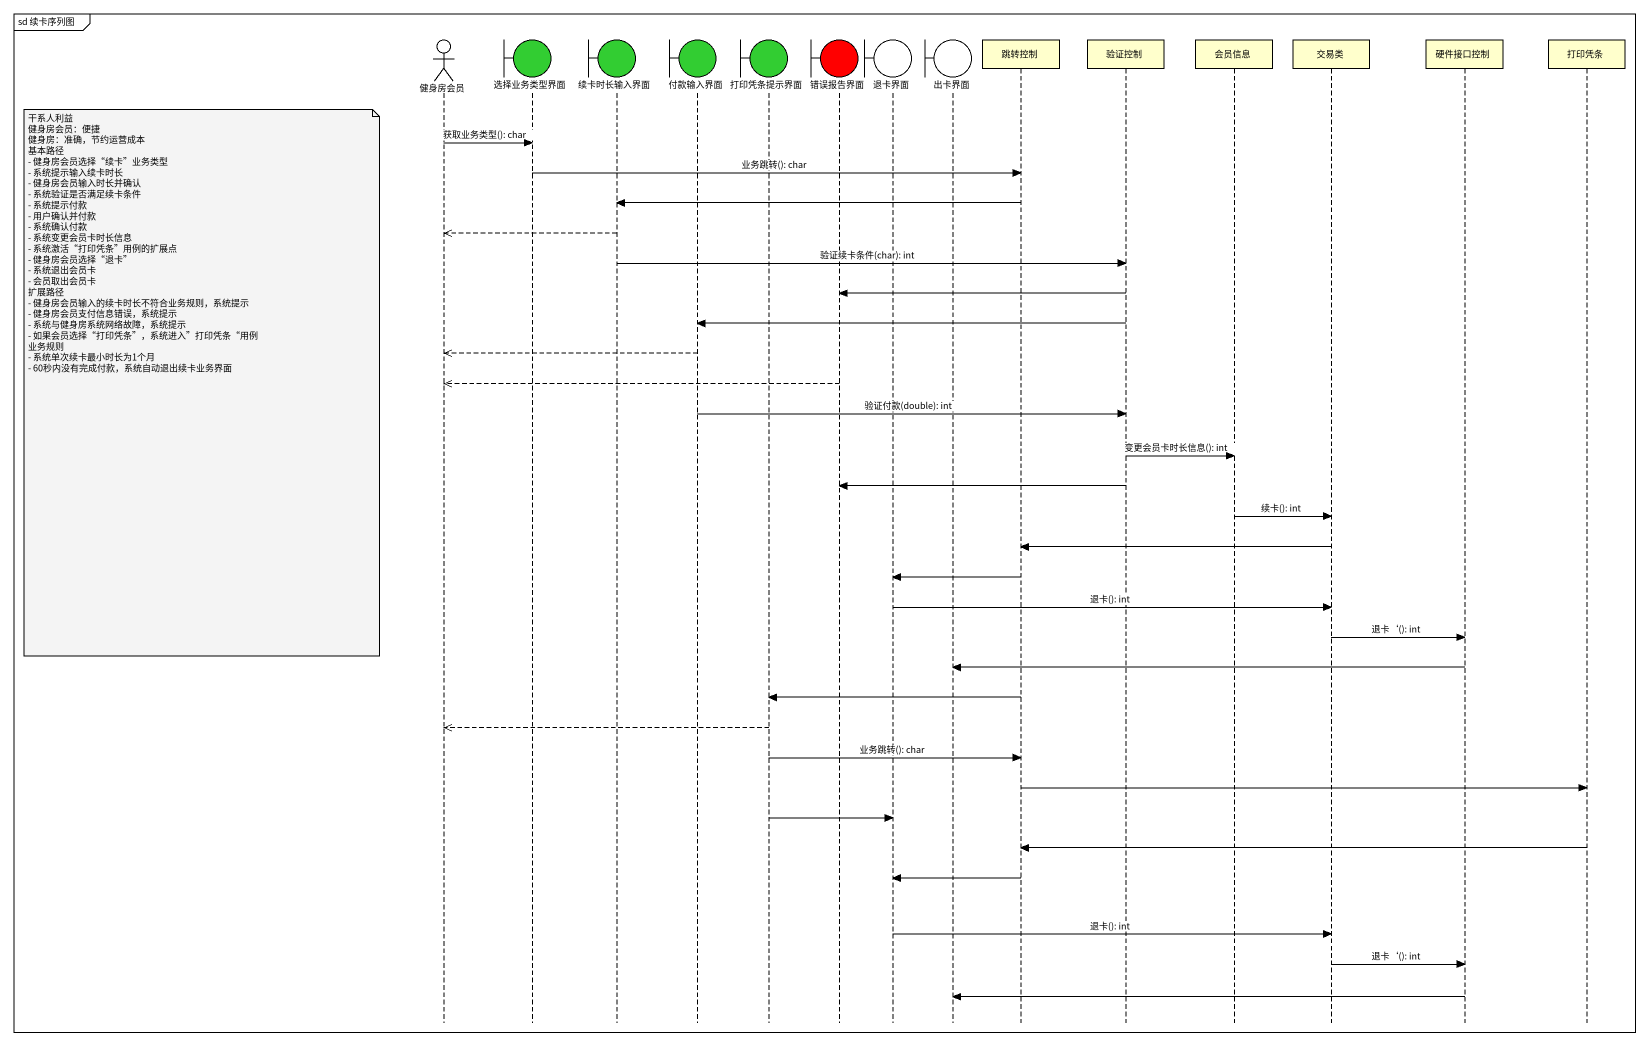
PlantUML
@startuml
mainframe sd 续卡序列图
hide footbox
actor 健身房会员
boundary 选择业务类型界面 #32CD32
boundary 续卡时长输入界面 #32CD32
boundary 付款输入界面 #32CD32
boundary 打印凭条提示界面 #32CD32
boundary 错误报告界面 #FF0000
boundary 退卡界面
boundary 出卡界面
participant 跳转控制
participant 验证控制
participant 会员信息
participant 交易类
participant 硬件接口控制
participant 打印凭条

健身房会员 -> 选择业务类型界面 : 获取业务类型(): char
选择业务类型界面 -> 跳转控制 : 业务跳转(): char
跳转控制 -> 续卡时长输入界面
续卡时长输入界面 -->> 健身房会员
续卡时长输入界面 -> 验证控制 : 验证续卡条件(char): int
验证控制 -> 错误报告界面
验证控制 -> 付款输入界面
付款输入界面 -->> 健身房会员
note left of 健身房会员
  干系人利益
  健身房会员：便捷
  健身房：准确，节约运营成本
  基本路径
  - 健身房会员选择“续卡”业务类型
  - 系统提示输入续卡时长
  - 健身房会员输入时长并确认
  - 系统验证是否满足续卡条件
  - 系统提示付款
  - 用户确认并付款
  - 系统确认付款
  - 系统变更会员卡时长信息
  - 系统激活“打印凭条”用例的扩展点
  - 健身房会员选择“退卡”
  - 系统退出会员卡
  - 会员取出会员卡
  扩展路径
  - 健身房会员输入的续卡时长不符合业务规则，系统提示
  - 健身房会员支付信息错误，系统提示
  - 系统与健身房系统网络故障，系统提示
  - 如果会员选择“打印凭条”，系统进入”打印凭条“用例
  业务规则
  - 系统单次续卡最小时长为1个月
  - 60秒内没有完成付款，系统自动退出续卡业务界面
end note
错误报告界面 -->> 健身房会员
付款输入界面 -> 验证控制 : 验证付款(double): int
验证控制 -> 会员信息 : 变更会员卡时长信息(): int
验证控制 -> 错误报告界面
会员信息 -> 交易类 : 续卡(): int
交易类 -> 跳转控制
跳转控制 -> 退卡界面
退卡界面 -> 交易类 : 退卡(): int
交易类 -> 硬件接口控制 : 退卡‘(): int
硬件接口控制 -> 出卡界面
跳转控制 -> 打印凭条提示界面
打印凭条提示界面 -->> 健身房会员
打印凭条提示界面 -> 跳转控制 : 业务跳转(): char
跳转控制 -> 打印凭条
打印凭条提示界面 -> 退卡界面
打印凭条 -> 跳转控制
跳转控制 -> 退卡界面
退卡界面 -> 交易类 : 退卡(): int
交易类 -> 硬件接口控制 : 退卡‘(): int
硬件接口控制 -> 出卡界面
@enduml
